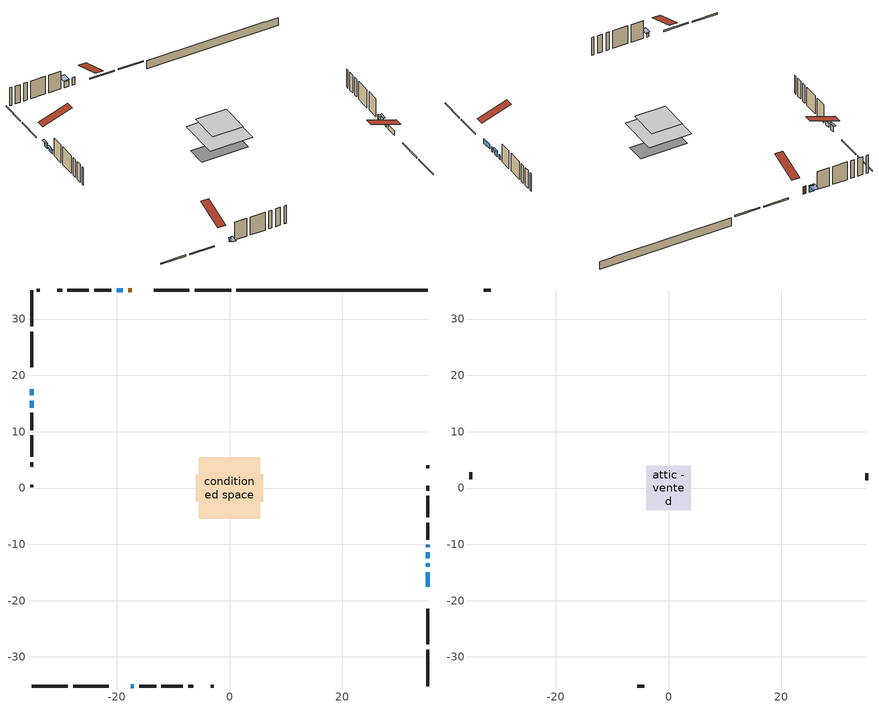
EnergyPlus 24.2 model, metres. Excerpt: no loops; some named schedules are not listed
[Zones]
conditioned space
 floor outside (Floor1 construction): -0.99,-0.99 -0.99,0.99 0.99,0.99 0.99,-0.99 z0.31
 floor adiabatic (AdiabaticFloorConstruction): -5.47,-5.47 -5.47,5.47 5.47,5.47 5.47,-5.47 z2.75
 floor foundation (Slab1 construction): -6.01,-2.48 -6.01,2.48 6.01,2.48 6.01,-2.48 z-1.9
 wall outside (RimJoist1 construction): 0.27,35.15 -6.19,35.15 / -35.15,-35.15 -28.7,-35.15 / -35.15,35.15 -35.15,28.7 / 35.15,-35.15 35.15,-28.7 z0.31:0.61
 wall outside (RimJoist2 construction): -7.12,35.15 -13.48,35.15 / -27.77,-35.15 -21.4,-35.15 / -35.15,27.77 -35.15,21.4 / 35.15,-27.77 35.15,-21.4 z0.31:0.61
 wall outside (AdiabaticWallConstruction 1): -17.36,35.15 -17.99,35.15 z0.31:2.34
 wall outside (AdiabaticWallConstruction): -17.53,-35.15 -16.99,-35.15 z0.31:1.2; 35.15,-17.53 35.15,-14.94 / 35.15,-14.01 35.15,-13.4 / 35.15,-10.48 35.15,-10.12 z0.31:1.53; -18.91,35.15 -20.06,35.15 z0.31:1.99; 35.15,-12.47 35.15,-11.41 / -35.15,17.53 -35.15,16.46 z0.31:1.73; -35.15,15.53 -35.15,14.26 z0.31:1.33
 wall outside (Wall1 construction): -20.99,35.15 -24.04,35.15 / -16.07,-35.15 -13.01,-35.15 / -35.15,13.33 -35.15,10.28 / 35.15,-9.19 35.15,-6.14 z0.31:5.19
 wall outside (Wall2 construction): -24.97,35.15 -28.79,35.15 / -12.08,-35.15 -8.26,-35.15 / -35.15,9.35 -35.15,5.53 / 35.15,-5.21 35.15,-1.39 z0.31:5.19
 wall outside (Wall3 construction): -29.72,35.15 -30.59,35.15 / -7.33,-35.15 -6.47,-35.15 / -35.15,4.6 -35.15,3.73 / 35.15,-0.46 35.15,0.41 z0.31:5.19
 wall outside (Wall5 construction): -33.7,35.15 -34.22,35.15 / -3.35,-35.15 -2.83,-35.15 / -35.15,0.62 -35.15,0.09 / 35.15,3.52 35.15,4.04 z0.31:5.19
 wall foundation (FoundationWall1 construction): 1.2,35.15,-1.9 1.2,35.15,0.31 31.76,35.15,0.31 31.76,35.15,0.18 35.15,35.15,0.18 35.15,35.15,-1.9
 window (WindowConstruction 6): -17.53,-35.15 -16.99,-35.15 z0.31:1.2
 window (WindowConstruction): 35.15,-17.53 35.15,-14.94 z0.31:1.53
 window (WindowConstruction 1): 35.15,-14.01 35.15,-13.4 z0.31:1.53
 window (WindowConstruction 2): -18.92,35.15 -20.06,35.15 z0.31:1.99
 window (WindowConstruction 3): 35.15,-12.47 35.15,-11.41 z0.31:1.73
 window (WindowConstruction 4): -35.15,17.53 -35.15,16.46 z0.31:1.73
 window (WindowConstruction 5): -35.15,15.53 -35.15,14.26 z0.31:1.32
 window (WindowConstruction 7): 35.15,-10.48 35.15,-10.12 z0.31:1.53
 door (Door): -17.36,35.15 -17.99,35.15 z0.31:2.34
 ceiling adiabatic (AdiabaticFloorConstruction): 5.47,-5.47 5.47,5.47 -5.47,5.47 -5.47,-5.47 z2.75
attic - vented
 floor to conditioned space (Floor2 construction Reversed): -3.93,-3.93 -3.93,3.93 3.93,3.93 3.93,-3.93 z5.19
 wall outside (Wall4 construction): -31.52,35.15 -32.77,35.15 / -5.54,-35.15 -4.28,-35.15 / -35.15,2.8 -35.15,1.55 / 35.15,1.34 35.15,2.59 z0.31:5.19
 roof outside (Roof1 construction): -16.43,35.15,5.19 -16.43,27.5,7.74 -14.41,27.5,7.74 -14.41,35.15,5.19; -18.46,-35.15,5.19 -18.46,-27.5,7.74 -20.47,-27.5,7.74 -20.47,-35.15,5.19; -35.15,18.46,5.19 -27.5,18.46,7.74 -27.5,20.47,7.74 -35.15,20.47,5.19; 35.15,-18.46,5.19 27.5,-18.46,7.74 27.5,-20.47,7.74 35.15,-20.47,5.19
shading: -16.7,-35.15 -17.83,-35.15 -17.83,-36.98 -16.7,-36.98 z1.5; -20.21,35.15 -18.77,35.15 -18.77,37.28 -20.21,37.28 z2.14; 35.15,-11.11 35.15,-12.77 35.61,-12.77 35.61,-11.11 z2.03; -35.15,16.16 -35.15,17.83 -35.61,17.83 -35.61,16.16 z2.03; -35.15,13.96 -35.15,15.83 -35.61,15.83 -35.61,13.96 z1.62
[Building]
Building 1: Terrain=Suburbs
[Site:Location]
Toronto City Centre_ON: Latitude {deg}=43.63; Longitude {deg}=-79.39; Time Zone {hr}=-5; Elevation {m}=77; Keep Site Location Information=Yes
[Site:GroundTemperature:Shallow]
5.01852, 3.26908, 3.12898, 3.95918, 7.29196, 10.6092, 13.4851, 15.3069, 15.4617, 13.9799, 11.1774, 7.9619
[Site:WaterMainsTemperature]
Calculation Method=Schedule; Temperature Schedule=mains temperature schedule
[Material] Roughness=Rough; Thermal Absorptance=0.9
Name | Thickness {m} | Conductivity {W/m-K} | Density {kg/m3} | Specific Heat {J/kg-K} | Solar Absorptance | Visible Absorptance
asphalt or fiberglass shingles | 0.00635 | 0.162714 | 1121.4 | 1465.45 | 0.4 | 0.4
ceiling loosefill ins | 0.169333 | 0.0480833 | 16.02 | 1046.75 | 0.7 | 0.7
ceiling stud and cavity | 0.1397 | 0.498967 | 65.682 | 1177.47 | 0.7 | 0.7
concrete 4.0 in. | 0.1016 | 1.803125 | 2242.8 | 837.4 | 0.7 | 0.7
concrete 8.0 in. | 0.2032 | 1.803125 | 2242.8 | 837.4 | 0.7 | 0.7
door material | 0.04445 | 0.053851 | 512.64 | 1214.23 | 0.7 | 0.7
exterior vertical ins | 0.066912 | 0.029427 | 32.04 | 1214.23 | 0.7 | 0.7
floor covering | 0.0127 | 0.0433444 | 54.468 | 1339.84 | 0.6 | 0.6
floor rigid ins | 0.103632 | 0.029427 | 32.04 | 1214.23 | 0.7 | 0.7
floor rigid ins 1; wall rigid ins | 0.512978 | 0.029427 | 32.04 | 1214.23 | 0.7 | 0.7
floor stud and cavity | 0.1397 | 0.468906 | 92.3553 | 1139.71 | 0.7 | 0.7
floor stud and cavity 1 | 0.1397 | 1.75129 | 37.0049 | 1207.88 | 0.7 | 0.7
furniture material conditioned space 1 | 0.1524 | 0.115458 | 640.8 | 1214.23 | 0.6 | 0.6
gypsum board | 0.0127 | 0.160291 | 801 | 837.4 | 0.6 | 0.6
gypsum board 1 | 0.0127 | 0.160291 | 801 | 837.4 | 0.7 | 0.7
osb sheathing 0.5 in. | 0.0127 | 0.115458 | 512.64 | 1214.23 | 0.7 | 0.7
osb sheathing 0.75 in. | 0.01905 | 0.115458 | 512.64 | 1214.23 | 0.7 | 0.7
osb sheathing 2.0 in. | 0.0508 | 0.115458 | 512.64 | 1214.23 | 0.7 | 0.7
rim joist stud and cavity | 0.0508 | 0.0451784 | 125.044 | 1163.47 | 0.6 | 0.6
rim joist stud and cavity 1 | 0.0508 | 0.029095 | 125.044 | 1163.47 | 0.6 | 0.6
wall stud and cavity | 0.1397 | 0.0825581 | 139.0536 | 1170.24 | 0.7 | 0.7
wall stud and cavity 1 | 0.1397 | 0.0822159 | 139.0536 | 1170.24 | 0.7 | 0.7
wall stud and cavity 2 | 0.1397 | 0.0817921 | 139.0536 | 1170.24 | 0.7 | 0.7
wall stud and cavity 3 | 0.0889 | 6.9971 | 50.32683 | 1063.81 | 0.6 | 0.6
wall stud and cavity 4 | 0.1397 | 0.137227 | 139.0536 | 1170.24 | 0.7 | 0.7
wall stud and cavity 5 | 0.0889 | 0.380278 | 52.3479 | 1209.89 | 0.7 | 0.7
wall stud and cavity 6 | 0.0889 | 0.391764 | 83.0341 | 1211.67 | 0.7 | 0.7
wood siding | 0.0254 | 0.102417 | 544.68 | 1172.36 | 0.4 | 0.4
wood siding 1 | 0.00254 | 0.102417 | 544.68 | 1172.36 | 0.4 | 0.4
wood siding 2; wood siding 3; wood siding 4 | 0.0254 | 0.102417 | 544.68 | 1172.36 | 0.7 | 0.7
[WindowMaterial:SimpleGlazingSystem]
Name | U-Factor {W/m2-K} | Solar Heat Gain Coefficient
WindowMaterial | 1.92825 | 0.49
WindowMaterial 1 | 2.123572 | 0.46
WindowMaterial 2 | 1.94585 | 0.57
WindowMaterial 3 | 2.04862 | 0.51
WindowMaterial 4 | 2.063953 | 0.5
WindowMaterial 5 | 4.33629 | 0.65
WindowMaterial 6 | 2.736796 | 0.48
[Construction]
AdiabaticFloorConstruction: floor stud and cavity 1, floor rigid ins 1, osb sheathing 0.75 in., floor covering
AdiabaticWallConstruction: wood siding 3, wall rigid ins, wall stud and cavity 5, gypsum board
AdiabaticWallConstruction 1: wood siding 4, wall rigid ins, wall stud and cavity 5, gypsum board
Door: door material
Floor1 construction: floor stud and cavity, floor rigid ins, osb sheathing 0.75 in., floor covering
Floor2 construction Reversed: gypsum board, ceiling stud and cavity, ceiling loosefill ins
FoundationWall1 construction: concrete 8.0 in., gypsum board 1
furniture construction conditioned space 1: furniture material conditioned space 1
PartitionWallConstruction: gypsum board, wall stud and cavity 6, gypsum board
RimJoist1 construction: wood siding 2, osb sheathing 2.0 in., rim joist stud and cavity
RimJoist2 construction: wood siding 2, osb sheathing 2.0 in., rim joist stud and cavity 1
Roof1 construction: asphalt or fiberglass shingles
Slab1 construction: concrete 4.0 in.
Wall1 construction: wood siding, osb sheathing 0.5 in., wall stud and cavity, gypsum board
Wall2 construction: wood siding, osb sheathing 0.5 in., wall stud and cavity 1, gypsum board
Wall3 construction: wood siding, osb sheathing 0.5 in., wall stud and cavity 2, gypsum board
Wall4 construction: wood siding 1, wall stud and cavity 3
Wall5 construction: wood siding, osb sheathing 0.5 in., wall stud and cavity 4, gypsum board
WindowConstruction: WindowMaterial
WindowConstruction 1: WindowMaterial 1
WindowConstruction 2: WindowMaterial 2
WindowConstruction 3; WindowConstruction 4: WindowMaterial 3
WindowConstruction 5: WindowMaterial 4
WindowConstruction 6: WindowMaterial 5
WindowConstruction 7: WindowMaterial 6
[Zone] Multiplier=1; Part of Total Floor Area=Yes
Name | Volume {m3}
attic - vented | 25.5681
conditioned space | 414.1
[Space]
Name | Zone | Volume {m3}
attic - vented 1 | attic - vented | 25.5681
conditioned space 1 | conditioned space | 414.1
[ZoneInfiltration:EffectiveLeakageArea]
infil attic - vented 1: Zone or Space=attic - vented 1; Schedule=Always On Discrete; Effective Air Leakage Area {cm2}=2599.58; Stack Coefficient=0.000516521; Wind Coefficient=1.53555e-05
[ZoneMixing]
whole house fan mix: Zone or Space=attic - vented; Schedule=Always On Continuous; Design Flow Rate Calculation Method=Flow/Zone; Design Flow Rate {m3/s}=0; Source Zone or Space=conditioned space
[SurfaceProperty:ExposedFoundationPerimeter]
Slab1: Exposed Perimeter Calculation Method=TotalExposedPerimeter; Total Exposed Perimeter {m}=33.956
[InternalMass] Zone or ZoneList=conditioned space; Space or SpaceList=conditioned space 1
Name | Construction | Surface Area {m2}
furniture mass conditioned space 1 | furniture construction conditioned space 1 | 73.2639
partition wall mass | PartitionWallConstruction | 183.16
[Lights]
interior lighting: Zone or ZoneList or Space or SpaceList=conditioned space 1; Schedule=interior lighting schedule; Design Level Calculation Method=LightingLevel; Lighting Level {W}=343.2; Return Air Fraction=0; Fraction Radiant=0.6; Fraction Visible=0.2; Fraction Replaceable=1
[People]
occupants: Zone or ZoneList or Space or SpaceList=conditioned space 1; Number of People Schedule=occupants schedule; Number of People Calculation Method=People; Number of People=3; Fraction Radiant=0.314171; Sensible Heat Fraction=0.56303; Activity Level Schedule=occupants activity schedule; Carbon Dioxide Generation Rate {m3/s-W}=0; Enable ASHRAE 55 Comfort Warnings=No; Mean Radiant Temperature Calculation Type=EnclosureAveraged
[ElectricEquipment] Zone or ZoneList or Space or SpaceList=conditioned space 1; Design Level Calculation Method=EquipmentLevel
Name | Schedule | Design Level {W} | Fraction Latent | Fraction Radiant | Fraction Lost
clothes dryer | clothes dryer schedule | 140.772 | 0.015 | 0.081 | 0.85
clothes washer | clothes washer schedule | 32.1985 | 0.03 | 0.162 | 0.7
cooking range | cooking range schedule | 215.147 | 0.08 | 0.432 | 0.2
dishwasher | dishwasher schedule | 66.8632 | 0.3 | 0.18 | 0.4
fridge | fridge schedule | 72.9452 | 0 | 0.6 | 0
mech vent bath fan 0 | mech vent bath fan 0 schedule | 50.2 | 0 | 0 | 1
mech vent bath fan 1 | mech vent bath fan 1 schedule | 50.2 | 0 | 0 | 1
mech vent bath fan 2 | mech vent bath fan 2 schedule | 50.2 | 0 | 0 | 1
mech vent house fan | mech vent house fan schedule | 0.95 | 0 | 0 | 1
mech vent house fan cfis | mech vent house fan cfis schedule | 0 | 0 | 0 | 0
mech vent range fan 0 | mech vent range fan 0 schedule | 57 | 0 | 0 | 1
misc plug loads | misc plug loads schedule | 494.7 | 0.045 | 0.513 | 0.1
whole house fan | Always On Discrete | 0 | 0 | 0 | 1
[OtherEquipment] Zone or ZoneList or Space or SpaceList=conditioned space 1; Design Level Calculation Method=EquipmentLevel
Name | Fuel Type | Schedule | Design Level {W} | Fraction Latent | Fraction Radiant | Fraction Lost
clothes dryer 1 | Electricity | clothes dryer schedule | 0 | 0.015 | 0.081 | 0.85
cooking range 1 | Electricity | cooking range schedule | 0 | 0.08 | 0.432 | 0.2
general water use latent | None | general water use schedule | 62.594 | 1 | 0 | 0
general water use sensible | None | general water use schedule | -61.6891 | 0 | 0.6 | 0
mech vent house fan latent load | None | Always On Discrete | 0 | 1 | 0 | 0
mech vent house fan sensible load | None | Always On Discrete | 0 | 0 | 0 | 0
water heater energy adjustment1 | NaturalGas | Always On Discrete | 0.01 | 0 | 0 | 1
[ZoneInfiltration:DesignFlowRate] Zone or ZoneList or Space or SpaceList=conditioned space 1; Schedule=Always On Discrete; Design Flow Rate Calculation Method=Flow/Zone; Design Flow Rate {m3/s}=0
infil flow; natural vent flow; whole house fan flow
[AvailabilityManager:Scheduled]
central ac and furnace airloop Availability Manager: Schedule=Always On Discrete
[Foundation:Kiva]
Foundation Kiva 1: Initial Indoor Air Temperature {C}=18; Wall Height Above Grade {m}=0.310012; Wall Depth Below Slab {m}=0.2032; Custom Block Material Name 1=exterior vertical ins; Custom Block Depth 1 {m}=2.21001; Custom Block X Position 1 {m}=0.2159; Custom Block Z Position 1 {m}=0
[Foundation:Kiva:Settings]
Soil Conductivity {W/m-K}=0.849921; Soil Density {kg/m3}=1842.3; Soil Specific Heat {J/kg-K}=418.7; Ground Solar Absorptivity=0.9; Ground Thermal Absorptivity=0.9; Ground Surface Roughness {m}=0.03; Far-Field Width {m}=40; Deep-Ground Boundary Condition=ZeroFlux; Deep-Ground Depth {m}=40; Minimum Cell Dimension {m}=0.2; Maximum Cell Growth Coefficient=3; Simulation Timestep=Timestep
[Exterior:Lights]
exterior lighting: Schedule=exterior lighting schedule; Design Level {W}=75.6
[EnergyManagementSystem:GlobalVariable]
central_ac_and_furnace_airloop_Fan_RTF
infil_program_Qfan
infil_program_Qinf
natural_vent_program_Qnv
natural_vent_program_Qwhf
[EnergyManagementSystem:Sensor]
Name | Output:Variable or Output:Meter Index Key | Output:Variable or Output:Meter
airflow_gain | infil flow | Infiltration Sensible Heat Gain Energy
airflow_gain_1 | natural vent flow | Infiltration Sensible Heat Gain Energy
airflow_gain_2 | whole house fan flow | Infiltration Sensible Heat Gain Energy
airflow_loss | infil flow | Infiltration Sensible Heat Loss Energy
airflow_loss_1 | natural vent flow | Infiltration Sensible Heat Loss Energy
airflow_loss_2 | whole house fan flow | Infiltration Sensible Heat Loss Energy
clg_load_cond |  | Cooling:EnergyTransfer:Zone:CONDITIONED SPACE
clg_sp_s; clg_sp_s_1 | cooling setpoint | Schedule Value
clothes_dryer_exhaust_0_sch_s | clothes dryer exhaust 0 schedule | Schedule Value
cool_season | cooling season schedule | Schedule Value
htg_load_cond |  | Heating:EnergyTransfer:Zone:CONDITIONED SPACE
htg_sp_s; htg_sp_s_1 | heating setpoint | Schedule Value
ig_ee_conv | clothes dryer | Electric Equipment Convective Heating Energy
ig_ee_conv_2 | cooking range | Electric Equipment Convective Heating Energy
ig_ee_conv_4 | fridge | Electric Equipment Convective Heating Energy
ig_ee_conv_5 | misc plug loads | Electric Equipment Convective Heating Energy
ig_ee_conv_6 | whole house fan | Electric Equipment Convective Heating Energy
ig_ee_rad | clothes dryer | Electric Equipment Radiant Heating Energy
ig_ee_rad_2 | cooking range | Electric Equipment Radiant Heating Energy
ig_ee_rad_4 | fridge | Electric Equipment Radiant Heating Energy
ig_ee_rad_5 | misc plug loads | Electric Equipment Radiant Heating Energy
ig_ee_rad_6 | whole house fan | Electric Equipment Radiant Heating Energy
ig_lgt_conv | interior lighting | Lights Convective Heating Energy
ig_lgt_rad | interior lighting | Lights Radiant Heating Energy
ig_lgt_vis | interior lighting | Lights Visible Radiation Heating Energy
ig_oe_conv | clothes dryer 1 | Other Equipment Convective Heating Energy
ig_oe_conv_1 | cooking range 1 | Other Equipment Convective Heating Energy
ig_oe_conv_2 | general water use latent | Other Equipment Convective Heating Energy
ig_oe_conv_3 | general water use sensible | Other Equipment Convective Heating Energy
ig_oe_conv_4 | water heater energy adjustment1 | Other Equipment Convective Heating Energy
ig_oe_rad | clothes dryer 1 | Other Equipment Radiant Heating Energy
ig_oe_rad_1 | cooking range 1 | Other Equipment Radiant Heating Energy
ig_oe_rad_2 | general water use latent | Other Equipment Radiant Heating Energy
ig_oe_rad_3 | general water use sensible | Other Equipment Radiant Heating Energy
ig_oe_rad_4 | water heater energy adjustment1 | Other Equipment Radiant Heating Energy
ig_ppl_conv | occupants | People Convective Heating Energy
ig_ppl_rad | occupants | People Radiant Heating Energy
im_conv | furniture mass conditioned space 1 | Surface Inside Face Convection Heat Gain Energy
im_conv_1 | partition wall mass | Surface Inside Face Convection Heat Gain Energy
im_ig | furniture mass conditioned space 1 | Surface Inside Face Internal Gains Radiation Heat Gain Energy
im_ig_1 | partition wall mass | Surface Inside Face Internal Gains Radiation Heat Gain Energy
im_lgt | furniture mass conditioned space 1 | Surface Inside Face Lights Radiation Heat Gain Energy
im_lgt_1 | partition wall mass | Surface Inside Face Lights Radiation Heat Gain Energy
im_sol | furniture mass conditioned space 1 | Surface Inside Face Solar Radiation Heat Gain Energy
im_sol_1 | partition wall mass | Surface Inside Face Solar Radiation Heat Gain Energy
im_surf | furniture mass conditioned space 1 | Surface Inside Face Net Surface Thermal Radiation Heat Gain Energy
im_surf_1 | partition wall mass | Surface Inside Face Net Surface Thermal Radiation Heat Gain Energy
mech_vent_bath_fan_0_sch_s | mech vent bath fan 0 schedule | Schedule Value
mech_vent_bath_fan_1_sch_s | mech vent bath fan 1 schedule | Schedule Value
mech_vent_bath_fan_2_sch_s | mech vent bath fan 2 schedule | Schedule Value
mech_vent_range_fan_0_sch_s | mech vent range fan 0 schedule | Schedule Value
mv_conv | mech vent bath fan 0 | Electric Equipment Convective Heating Energy
mv_conv_1 | mech vent bath fan 1 | Electric Equipment Convective Heating Energy
mv_conv_2 | mech vent bath fan 2 | Electric Equipment Convective Heating Energy
mv_conv_3 | mech vent house fan | Electric Equipment Convective Heating Energy
mv_conv_4 | mech vent house fan cfis | Electric Equipment Convective Heating Energy
mv_conv_5 | mech vent range fan 0 | Electric Equipment Convective Heating Energy
mv_conv_6 | mech vent house fan latent load | Other Equipment Convective Heating Energy
mv_conv_7 | mech vent house fan sensible load | Other Equipment Convective Heating Energy
mv_rad | mech vent bath fan 0 | Electric Equipment Radiant Heating Energy
mv_rad_1 | mech vent bath fan 1 | Electric Equipment Radiant Heating Energy
mv_rad_2 | mech vent bath fan 2 | Electric Equipment Radiant Heating Energy
mv_rad_3 | mech vent house fan | Electric Equipment Radiant Heating Energy
mv_rad_4 | mech vent house fan cfis | Electric Equipment Radiant Heating Energy
mv_rad_5 | mech vent range fan 0 | Electric Equipment Radiant Heating Energy
mv_rad_6 | mech vent house fan latent load | Other Equipment Radiant Heating Energy
mv_rad_7 | mech vent house fan sensible load | Other Equipment Radiant Heating Energy
natural_vent_s | natural vent schedule | Schedule Value
out_pb_s |  | Site Outdoor Air Barometric Pressure
out_wt_s |  | Site Outdoor Air Humidity Ratio
site_vw_s |  | Site Wind Speed
ss_back_out | Window1 | Surface Window Shortwave from Zone Back Out Window Heat Transfer Rate
ss_back_out_1 | Window2 | Surface Window Shortwave from Zone Back Out Window Heat Transfer Rate
ss_back_out_2 | Window3 | Surface Window Shortwave from Zone Back Out Window Heat Transfer Rate
ss_back_out_3 | Window4 | Surface Window Shortwave from Zone Back Out Window Heat Transfer Rate
ss_back_out_4 | Window5 | Surface Window Shortwave from Zone Back Out Window Heat Transfer Rate
ss_back_out_5 | Window6 | Surface Window Shortwave from Zone Back Out Window Heat Transfer Rate
ss_back_out_6 | Window7 | Surface Window Shortwave from Zone Back Out Window Heat Transfer Rate
ss_back_out_7 | Window8 | Surface Window Shortwave from Zone Back Out Window Heat Transfer Rate
ss_conv | Door1 | Surface Inside Face Convection Heat Gain Energy
ss_conv_1 | Window1 | Surface Inside Face Convection Heat Gain Energy
ss_conv_2 | Window2 | Surface Inside Face Convection Heat Gain Energy
ss_conv_3 | Window3 | Surface Inside Face Convection Heat Gain Energy
ss_conv_4 | Window4 | Surface Inside Face Convection Heat Gain Energy
ss_conv_5 | Window5 | Surface Inside Face Convection Heat Gain Energy
ss_conv_6 | Window6 | Surface Inside Face Convection Heat Gain Energy
ss_conv_7 | Window7 | Surface Inside Face Convection Heat Gain Energy
ss_conv_8 | Window8 | Surface Inside Face Convection Heat Gain Energy
ss_ig | Door1 | Surface Inside Face Internal Gains Radiation Heat Gain Energy
ss_ig_1 | Window1 | Surface Inside Face Internal Gains Radiation Heat Gain Energy
ss_ig_2 | Window2 | Surface Inside Face Internal Gains Radiation Heat Gain Energy
ss_ig_3 | Window3 | Surface Inside Face Internal Gains Radiation Heat Gain Energy
ss_ig_4 | Window4 | Surface Inside Face Internal Gains Radiation Heat Gain Energy
ss_ig_5 | Window5 | Surface Inside Face Internal Gains Radiation Heat Gain Energy
ss_ig_6 | Window6 | Surface Inside Face Internal Gains Radiation Heat Gain Energy
ss_ig_7 | Window7 | Surface Inside Face Internal Gains Radiation Heat Gain Energy
ss_ig_8 | Window8 | Surface Inside Face Internal Gains Radiation Heat Gain Energy
ss_lgt | Door1 | Surface Inside Face Lights Radiation Heat Gain Energy
ss_sol | Door1 | Surface Inside Face Solar Radiation Heat Gain Energy
ss_surf | Door1 | Surface Inside Face Net Surface Thermal Radiation Heat Gain Energy
ss_surf_1 | Window1 | Surface Inside Face Net Surface Thermal Radiation Heat Gain Energy
ss_surf_2 | Window2 | Surface Inside Face Net Surface Thermal Radiation Heat Gain Energy
ss_surf_3 | Window3 | Surface Inside Face Net Surface Thermal Radiation Heat Gain Energy
ss_surf_4 | Window4 | Surface Inside Face Net Surface Thermal Radiation Heat Gain Energy
ss_surf_5 | Window5 | Surface Inside Face Net Surface Thermal Radiation Heat Gain Energy
ss_surf_6 | Window6 | Surface Inside Face Net Surface Thermal Radiation Heat Gain Energy
ss_surf_7 | Window7 | Surface Inside Face Net Surface Thermal Radiation Heat Gain Energy
ss_surf_8 | Window8 | Surface Inside Face Net Surface Thermal Radiation Heat Gain Energy
ss_trans_in | Window1 | Surface Window Transmitted Solar Radiation Rate
ss_trans_in_1 | Window2 | Surface Window Transmitted Solar Radiation Rate
ss_trans_in_2 | Window3 | Surface Window Transmitted Solar Radiation Rate
ss_trans_in_3 | Window4 | Surface Window Transmitted Solar Radiation Rate
ss_trans_in_4 | Window5 | Surface Window Transmitted Solar Radiation Rate
ss_trans_in_5 | Window6 | Surface Window Transmitted Solar Radiation Rate
ss_trans_in_6 | Window7 | Surface Window Transmitted Solar Radiation Rate
ss_trans_in_7 | Window8 | Surface Window Transmitted Solar Radiation Rate
ss_trans_out | Window1 | Surface Inside Face Initial Transmitted Diffuse Transmitted Out Window Solar Radiation Rate
ss_trans_out_1 | Window2 | Surface Inside Face Initial Transmitted Diffuse Transmitted Out Window Solar Radiation Rate
ss_trans_out_2 | Window3 | Surface Inside Face Initial Transmitted Diffuse Transmitted Out Window Solar Radiation Rate
ss_trans_out_3 | Window4 | Surface Inside Face Initial Transmitted Diffuse Transmitted Out Window Solar Radiation Rate
ss_trans_out_4 | Window5 | Surface Inside Face Initial Transmitted Diffuse Transmitted Out Window Solar Radiation Rate
ss_trans_out_5 | Window6 | Surface Inside Face Initial Transmitted Diffuse Transmitted Out Window Solar Radiation Rate
ss_trans_out_6 | Window7 | Surface Inside Face Initial Transmitted Diffuse Transmitted Out Window Solar Radiation Rate
ss_trans_out_7 | Window8 | Surface Inside Face Initial Transmitted Diffuse Transmitted Out Window Solar Radiation Rate
s_conv | Floor1 | Surface Inside Face Convection Heat Gain Energy
s_conv_1 | Floor2 | Surface Inside Face Convection Heat Gain Energy
s_conv_10 | RimJoist2:180 | Surface Inside Face Convection Heat Gain Energy
s_conv_11 | RimJoist2:270 | Surface Inside Face Convection Heat Gain Energy
s_conv_12 | RimJoist2:90 | Surface Inside Face Convection Heat Gain Energy
s_conv_13 | Slab1 | Surface Inside Face Convection Heat Gain Energy
s_conv_14 | Wall1:0 | Surface Inside Face Convection Heat Gain Energy
s_conv_15 | Wall1:180 | Surface Inside Face Convection Heat Gain Energy
s_conv_16 | Wall1:270 | Surface Inside Face Convection Heat Gain Energy
s_conv_17 | Wall1:90 | Surface Inside Face Convection Heat Gain Energy
s_conv_18 | Wall2:0 | Surface Inside Face Convection Heat Gain Energy
s_conv_19 | Wall2:180 | Surface Inside Face Convection Heat Gain Energy
s_conv_2 | FoundationWall1 | Surface Inside Face Convection Heat Gain Energy
s_conv_20 | Wall2:270 | Surface Inside Face Convection Heat Gain Energy
s_conv_21 | Wall2:90 | Surface Inside Face Convection Heat Gain Energy
s_conv_22 | Wall3:0 | Surface Inside Face Convection Heat Gain Energy
s_conv_23 | Wall3:180 | Surface Inside Face Convection Heat Gain Energy
s_conv_24 | Wall3:270 | Surface Inside Face Convection Heat Gain Energy
s_conv_25 | Wall3:90 | Surface Inside Face Convection Heat Gain Energy
